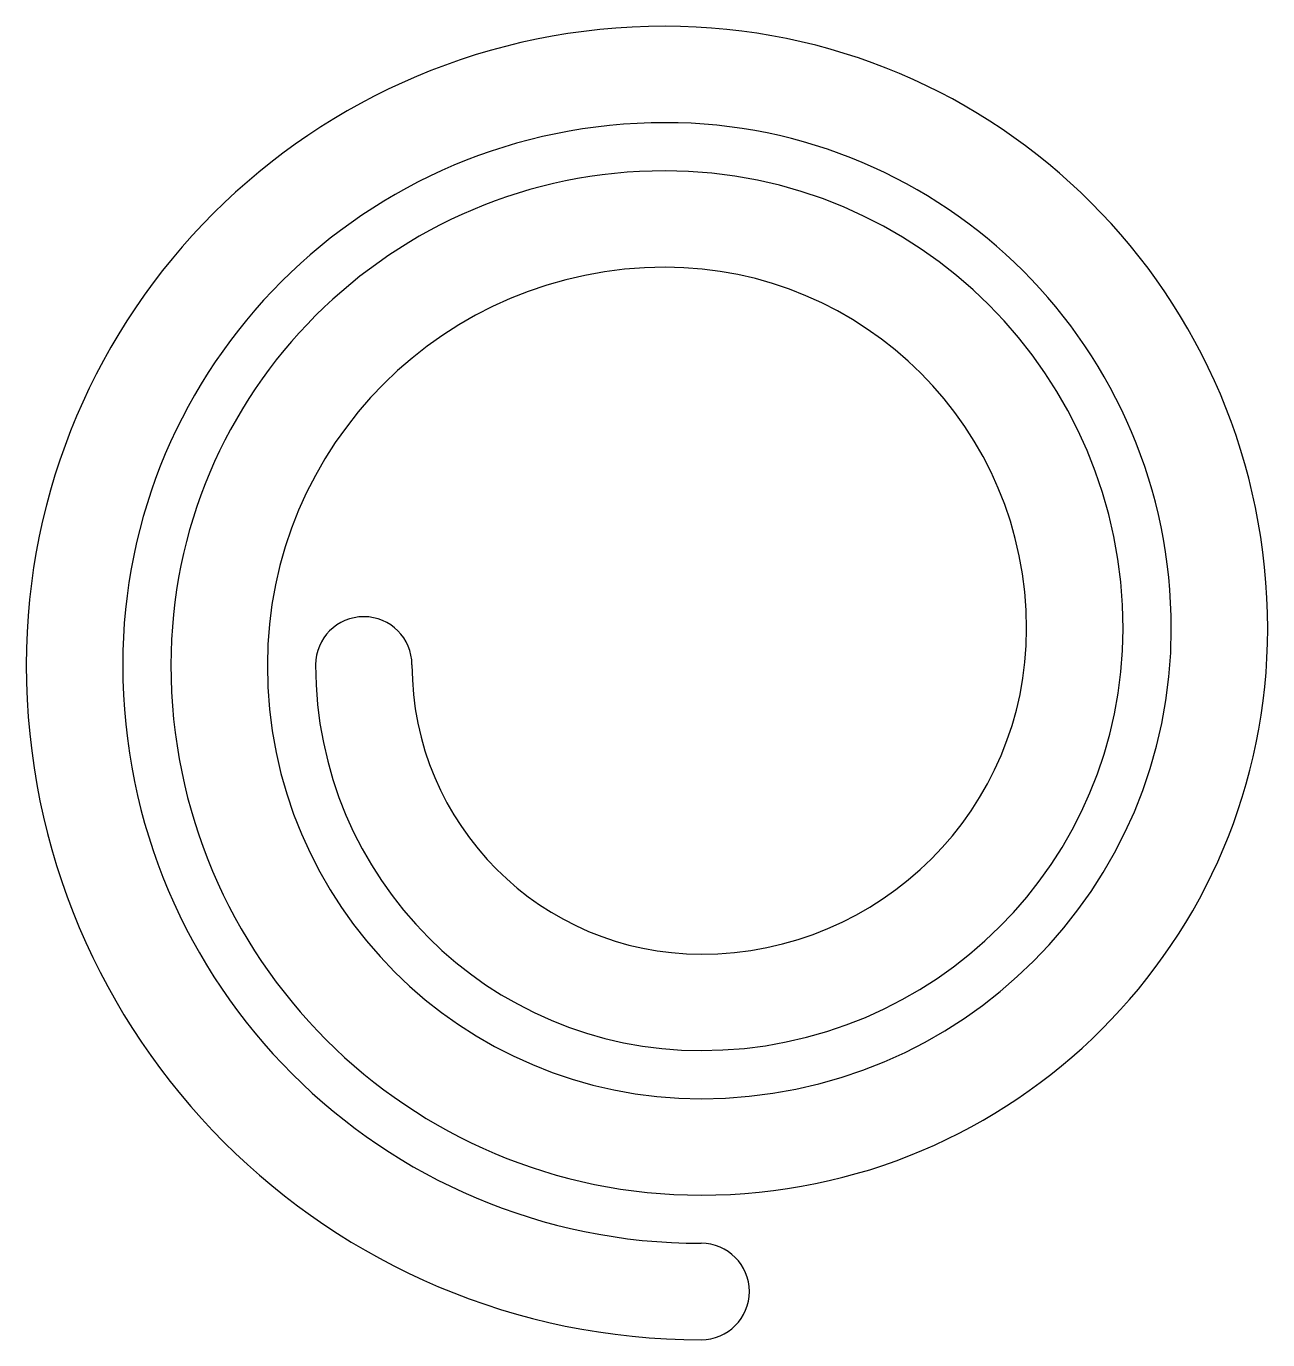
# Model space of a CAD drawing. Header units: metres. Extents: x -70 to 59, y -70 to 66.
import ezdxf

# ---------------------------------------------------------------- set-up
doc = ezdxf.new("R2010")
doc.units = ezdxf.units.M

msp = doc.modelspace()

# ---------------------------------------------------------------- linework, layer by layer
at = {"layer": 'PARAMETRIX'}
for centre, radius, start, end in [((-3.75, 0), 66.25, 90, 180), ((-3.75, 3.75), 62.5, 360, 90), ((-3.75, 0), 56.25, 90, 180), ((-3.75, 3.75), 52.5, 360, 90), ((-3.75, 0), 51.25, 90, 180), ((-3.75, 3.75), 47.5, 360, 90), ((-3.75, 0), 41.25, 90, 180), ((-3.75, 3.75), 37.5, 360, 90), ((-35, 0), 5, 360, 180), ((0, 3.75), 43.75, 270, 360), ((0, 3.75), 58.75, 270, 360), ((0, 3.75), 48.75, 270, 360), ((0, 3.75), 33.75, 270, 360), ((0, 0), 70, 180, 270), ((0, 0), 60, 180, 270), ((0, 0), 55, 180, 270), ((0, 0), 45, 180, 270), ((0, 0), 40, 180, 270), ((0, 0), 30, 180, 270), ((0, -65), 5, 270, 90)]:
    msp.add_arc(centre, radius, start, end, dxfattribs=at)

doc.saveas('drawing.dxf')
